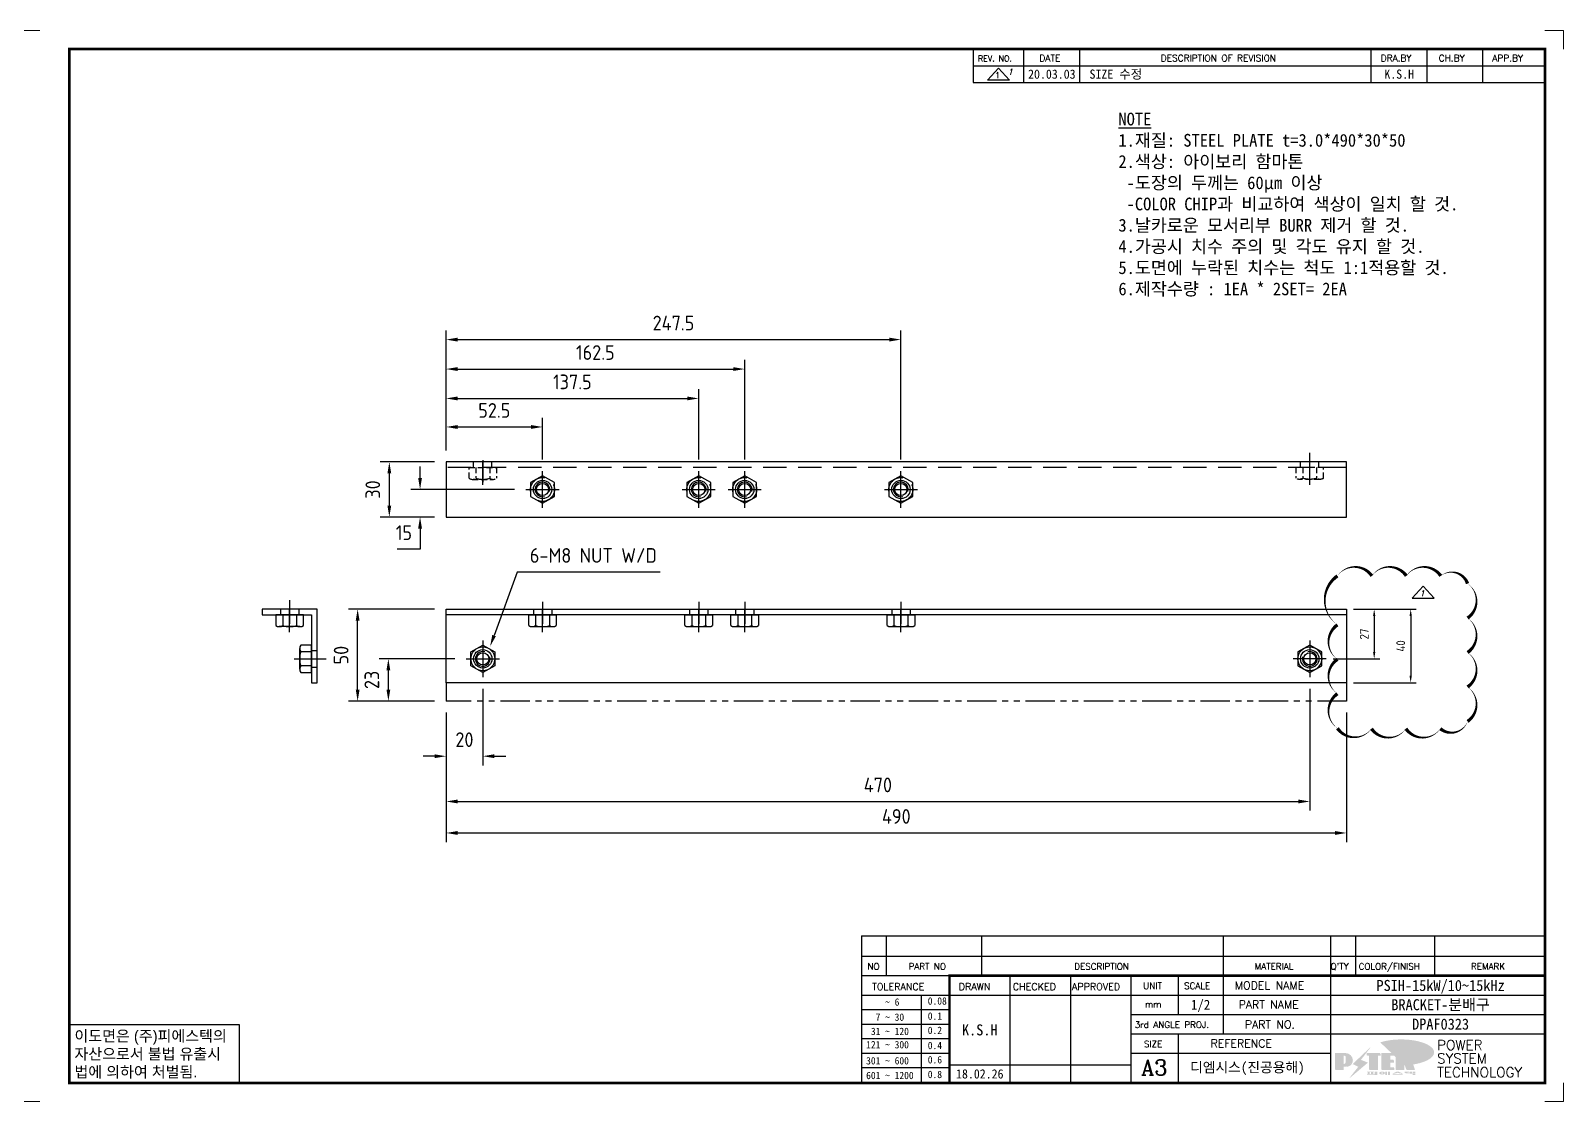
# Model space of a CAD drawing. Header units: millimetres. Extents: x 24815 to 36799, y -9299 to 5469.
# Drawn here: x 31638 to 32472, y -1538 to -956 of the extents above; entities that cross this region are included whole.
import ezdxf
from ezdxf.enums import TextEntityAlignment as Align

# ---------------------------------------------------------------- set-up
doc = ezdxf.new("R2010")
doc.units = ezdxf.units.MM
for name, pattern in [('CENTER', [50.8, 31.75, -6.35, 6.35, -6.35]), ('HIDDEN', [9.525, 6.35, -3.175]), ('HIDDEN2', [4.7625, 3.175, -1.5875]), ('HIDDENX2', [19.05, 12.7, -6.35]), ('PHANTOM2', [31.75, 15.875, -3.175, 3.175, -3.175, 3.175, -3.175])]:
    doc.linetypes.add(name, pattern=pattern)
for name, color, linetype in [('CENTER', 1, 'CENTER'), ('FORMAT-1', 7, 'Continuous'), ('HIDDEN', 2, 'HIDDEN'), ('line', 3, 'Continuous'), ('THIN', 3, 'Continuous')]:
    doc.layers.add(name, color=color, linetype=linetype)
doc.styles.add('h1', font='')
doc.styles.add('HAN', font='')
doc.styles.add('RC', font='ROMANC.SHX')
doc.styles.add('ROMANT', font='romant')
doc.styles.add('RT', font='ROMANT.SHX', dxfattribs={"oblique": 15})
doc.styles.get("Standard").update_dxf_attribs({"font": 'ISOCP.SHX', "bigfont": 'WHGTXT.SHX'})
doc.styles.get('h1').set_extended_font_data('New Gulim')
doc.styles.get('HAN').set_extended_font_data('GulimChe')
doc.dimstyles.new('PS-1.5', dxfattribs={"dimscale": 1.5, "dimtxt": 3.2, "dimasz": 2.5, "dimexe": 2, "dimexo": 2.5, "dimgap": 2, "dimtad": 1, "dimtoh": 1, "dimrnd": 0.05, "dimzin": 12, "dimdsep": 46, "dimtxsty": 'Standard', "dimcen": 0, "dimclrt": 2, "dimazin": 3, "dimtfac": 1, "dimtofl": 0, "dimtmove": 0, "dimatfit": 3, "dimfxl": 0, "dimtolj": 1, "dimtzin": 0, "dimarcsym": 0})
doc.dimstyles.new('PS-2.5', dxfattribs={"dimscale": 2.5, "dimtxt": 3.2, "dimasz": 2.5, "dimexe": 2, "dimexo": 2.5, "dimgap": 2, "dimtad": 1, "dimtoh": 1, "dimrnd": 0.05, "dimzin": 12, "dimdsep": 46, "dimtxsty": 'Standard', "dimcen": 0, "dimclrt": 2, "dimazin": 3, "dimtfac": 1, "dimtofl": 0, "dimtmove": 0, "dimatfit": 3, "dimfxl": 0, "dimtolj": 1, "dimtzin": 0, "dimarcsym": 0})

# ---------------------------------------------------------------- blocks, each defined once
blk = doc.blocks.new('no3')
at = {"color": 180}
for p, q in [((0, 5.5), (0, 0)), ((0, 5.5), (186, 5.5)), ((6.79, 5.5), (6.79, 0)), ((32.74, 0.11), (32.74, 5.5)), ((98.4, 5.5), (98.4, 0)), ((127.61, 5.5), (127.61, 0)), ((134.43, 5.5), (134.43, 0)), ((155.98, 5.5), (155.98, 0))]:
    blk.add_line(p, q, dxfattribs=at)
at = {"color": 2, "style": 'HAN'}
for tag, p in [('PART-NO', (19.76, 2.75)), ('MATERIAL', (111.38, 2.75)), ("Q'TY", (131.02, 2.75)), ('COLOR/FINISH', (145.2, 2.75)), ('REMARK', (170.76, 2.75))]:
    blk.add_attdef(tag, text='', height=2.9, dxfattribs=at).set_placement(p, align=Align.MIDDLE_CENTER)
blk.add_attdef('DESCRIPTION', text='', height=2.9, dxfattribs=at).set_placement((34.51, 2.75), align=Align.MIDDLE_LEFT)
at = {"color": 2, "style": 'RT', "oblique": 15}
blk.add_attdef('NO', text='', height=1.74, dxfattribs=at).set_placement((3.38, 2.51), align=Align.MIDDLE_CENTER)
blk = doc.blocks.new('re3')
at = {"color": 180}
for p, q in [((0, 0), (0, -4.55)), ((6.87, -0.64), (3.86, -3.91)), ((9.88, -3.91), (3.86, -3.91)), ((6.87, -0.64), (9.88, -3.91)), ((13.74, -4.55), (13.74, 0)), ((28.97, -4.55), (28.97, 0)), ((108.25, -4.55), (108.25, 0)), ((123.49, -4.55), (123.49, 0)), ((138.64, -4.55), (138.64, 0)), ((0, -4.55), (155.53, -4.55))]:
    blk.add_line(p, q, dxfattribs=at)
at = {"color": 2, "style": 'RC', "oblique": 15}
blk.add_attdef('REV.NO', text='', height=1.56, dxfattribs=at).set_placement((6.59, -2.56), align=Align.MIDDLE_CENTER)
blk.add_attdef('-1', text='', height=1.56, dxfattribs=at).set_placement((9.37, -1.66), align=Align.MIDDLE_LEFT)
at = {"color": 2, "style": 'HAN'}
for tag, p in [('REV.-DATE', (21.36, -2.28)), ('DRA.BY', (115.87, -2.28)), ('CH.BY', (131.07, -2.28)), ('APP.BY', (147.09, -2.28))]:
    blk.add_attdef(tag, text='', height=2.5, dxfattribs=at).set_placement(p, align=Align.MIDDLE_CENTER)
blk.add_attdef('DESCRIPTION-OF-REVISION', text='', height=2.5, dxfattribs=at).set_placement((31.61, -2.28), align=Align.MIDDLE_LEFT)
blk = doc.blocks.new('t3')
for p, q in [((0, 15.88), (46.25, 15.88)), ((0, 15.88), (0, 0)), ((46.25, 15.88), (46.25, 0)), ((0, 0), (46.25, 0))]:
    blk.add_line(p, q)
at = {"color": 1, "style": 'h1'}
for s, p in [('이도면은 (주)피에스텍의', (1.4, 11.29)), ('자산으로서 불법 유출시', (1.4, 6.41)), ('법에 의하여 처벌됨.', (1.4, 1.52))]:
    blk.add_text(s, height=3, dxfattribs=at).set_placement(p)
blk = doc.blocks.new('new LOGO')
at = {"layer": 'line'}
h = blk.add_hatch(color=1, dxfattribs=at)
h.paths.add_polyline_path([(41.5, 16.4), (54.3, 16.4, 1), (54.3, 82.9), (0, 82.9), (0, -0.1), (41.5, -0.1)])
h.paths.add_polyline_path([(41.5, 27.9), (41.5, 71.9), (43.6, 71.9, -0.414214), (54.6, 60.9), (54.6, 38.9, -0.414214), (43.6, 27.9)], flags=16)
h.paths.add_polyline_path([(214.7, 71.9), (227.5, 71.9), (227.5, 82.9), (159.7, 82.9), (159.7, 71.9), (172.5, 71.9), (172.5, -0.1), (214.7, -0.1)])
h.paths.add_polyline_path([(276, 37.4), (294.8, 37.4), (294.8, 49.1), (276, 49.1), (276, 71.9), (294.8, 71.9), (294.8, 82.9), (234.5, 82.9), (234.5, -0.1), (297, -0.1), (297, 10.9), (276, 10.9)])
h.paths.add_polyline_path([(347.2, 35.2), (359.7, -0.1), (400.5, -0.1), (379.6, 66.8), (399.7, 82.9), (380.6, 82.9), (347.2, 61.6), (347.2, 82.9), (305.5, 82.9), (305.5, -0.1), (347.2, -0.1)])
h = blk.add_hatch(color=250, dxfattribs=at)
h.paths.add_polyline_path([(44.5, 69.4), (46.6, 69.4, -0.129793), (52, 68, 0.221832), (43.6, 71.9), (41.5, 71.9), (41.5, 27.9), (43.6, 27.9, 0.02048), (44.5, 28)], flags=17)
h.paths.add_polyline_path([(44.5, 13.9), (57.3, 13.9, 0.72362), (77.1, 73.9, -0.679777), (54.3, 16.4), (41.5, 16.4), (41.5, -0.1), (3, -0.1), (3, -2.6), (44.5, -2.6)])
h.paths.add_polyline_path([(117.9, 14.2), (71.5, -44.4), (77.1, -39.6), (120.8, 15.6), (92, 28.9), (173.3, 106), (177.5, 111.4), (89.1, 27.6)])
h.paths.add_polyline_path([(162.7, 71.9), (162.7, 69.4), (172.5, 69.4), (172.5, 71.9)], flags=17)
h.paths.add_polyline_path([(217.7, 69.4), (230.5, 69.4), (230.5, 80.4), (227.5, 80.4), (227.5, 71.9), (214.7, 71.9), (214.7, -0.1), (175.5, -0.1), (175.5, -2.6), (217.7, -2.6)])
h.paths.add_polyline_path([(297.8, 46.6), (294.8, 46.6), (294.8, 37.4), (276, 37.4), (276, 10.9), (279, 10.9), (279, 34.9), (297.8, 34.9)])
h.paths.add_polyline_path([(300, 8.4), (297, 8.4), (297, -0.1), (237.5, -0.1), (237.5, -2.6), (300, -2.6)])
h.paths.add_polyline_path([(297.8, 80.4), (294.8, 80.4), (294.8, 71.9), (276, 71.9), (276, 49.1), (279, 49.1), (279, 69.4), (297.8, 69.4)])
h.paths.add_polyline_path([(350.2, 80.4), (347.2, 80.4), (347.2, 61.6), (350.2, 63.5)])
h.paths.add_polyline_path([(350.2, 26.7), (347.2, 35.2), (347.2, -0.1), (308.5, -0.1), (308.5, -2.6), (350.2, -2.6)])
h.paths.add_polyline_path([(402.7, 80.4), (396.5, 80.4), (379.6, 66.8), (400.5, -0.1), (361.8, -0.1), (362.7, -2.6), (403.5, -2.6), (382.6, 64.3)])
blk.add_hatch(color=5, dxfattribs=at).paths.add_polyline_path([(166.3, 35), (131, 49), (180.4, 112.7), (92, 28.9), (120.8, 15.6), (74.4, -43)])
h = blk.add_hatch(color=253, dxfattribs=at)
edge = h.paths.add_edge_path()
edge.add_ellipse((333.9, 86.4), major_axis=(-165.9, 0), ratio=0.39426, start_angle=111.51268, end_angle=334.46902)
edge.add_ellipse((314.1, 81.2), major_axis=(-153.7, 0), ratio=0.40699, start_angle=121.30662, end_angle=327.74369, ccw=False)
edge.add_line((394, 27.8), (394.7, 25.6))
h = blk.add_hatch(color=250, dxfattribs=at)
edge = h.paths.add_edge_path()
edge.add_ellipse((237.8, -17.6), major_axis=(-14.3, 0), ratio=0.526336, start_angle=192.2456, end_angle=269.07481)
edge.add_line((238.1, -10.1), (237.6, -10.1))
edge.add_ellipse((237.8, -17.6), major_axis=(-14.3, 0), ratio=0.526336, start_angle=270.92519, end_angle=449.07481)
edge.add_line((237.6, -25.1), (238.1, -25.1))
edge.add_ellipse((237.8, -17.6), major_axis=(-14.3, 0), ratio=0.526336, start_angle=450.92519, end_angle=527.7544)
edge.add_line((251.7, -19.2), (254.1, -19.2))
edge.add_line((254.1, -19.2), (254.1, -27.1))
edge.add_line((254.1, -27.1), (263.1, -27.1))
edge.add_line((263.1, -27.1), (263.1, -10.1))
edge.add_line((263.1, -10.1), (254.1, -10.1))
edge.add_line((254.1, -10.1), (254.1, -16))
edge.add_line((254.1, -16), (251.7, -16))
h.paths.add_polyline_path([(241, -16.4), (241, -18.7, -1), (234.4, -18.7), (234.4, -16.4, -1)], flags=16)
h.paths.add_polyline_path([(278.2, -10.1), (268.1, -10.1), (268.1, -27.1), (278.2, -27.1)])
h.paths.add_polyline_path([(310.3, -10.1), (310.3, -11.1, -0.157169), (289.3, -17.5), (294, -19.9, 0.128407), (316.3, -15.9, 0.128407), (338.6, -19.9), (343.3, -17.5, -0.157169), (322.2, -11.1), (322.2, -10.1)])
h.paths.add_polyline_path([(342.1, -25.1), (342.1, -22.3), (290.4, -22.3), (290.4, -25.1)])
h.paths.add_polyline_path([(352, -10.1), (352, -16.2, 0.414214), (354, -18.2), (378.7, -18.2), (378.7, -19.6), (390.2, -19.6), (390.2, -10.1), (378.7, -10.1), (378.7, -13.6), (374.7, -13.6), (374.7, -15.1), (378.7, -15.1), (378.7, -16.2), (364.7, -16.2), (364.7, -15.1), (371.2, -15.1), (371.2, -13.6), (364.7, -13.6), (364.7, -12.6), (374.7, -12.6), (374.7, -10.1)])
h.paths.add_polyline_path([(393.8, -10.1), (393.8, -19.6), (405, -19.6), (405, -10.1)])
h.paths.add_polyline_path([(405, -27.1), (405, -20.9), (356.8, -20.9), (356.8, -23), (391.8, -23), (391.8, -27.1)])
h.paths.add_polyline_path([(200.4, -10.1), (200.4, -22.3), (193.2, -22.3), (193.2, -12.6), (196.6, -12.6), (196.6, -10.1), (161, -10.1), (161, -12.6), (164.5, -12.6), (164.5, -22.3), (161, -22.3), (161, -25.1), (200.4, -25.1), (200.4, -27.1), (213.9, -27.1), (213.9, -10.1)])
h.paths.add_polyline_path([(182, -12.6), (175.6, -12.6), (175.6, -22.3), (182, -22.3)], flags=17)
blk = doc.blocks.new('format-3')
at = {"color": 3, "lineweight": 9}
for p, q in [((0, 286.3), (0, 291.3)), ((5, 291.3), (0, 291.3)), ((414.5, 291.3), (419.5, 291.3)), ((419.5, 286.3), (419.5, 291.3)), ((0, 5), (0, 0)), ((419.5, 5), (419.5, 0)), ((5, 0), (0, 0)), ((414.5, 0), (419.5, 0))]:
    blk.add_line(p, q, dxfattribs=at)
at = {"color": 180}
for p, q in [((258.97, 281.75), (258.97, 286.3)), ((272.71, 281.75), (272.71, 286.3)), ((287.94, 281.75), (287.94, 286.3)), ((367.22, 281.75), (367.22, 286.3)), ((382.45, 281.75), (382.45, 286.3)), ((397.61, 281.75), (397.61, 286.3)), ((258.97, 281.75), (414.5, 281.75)), ((228.5, 39.49), (228.5, 5)), ((228.5, 39.49), (414.5, 39.49)), ((235.29, 39.49), (235.29, 34.21)), ((261.24, 34.21), (261.24, 39.49)), ((326.9, 39.49), (326.9, 34.21)), ((356.11, 39.49), (356.11, 34.21)), ((362.93, 39.49), (362.93, 34.21)), ((384.48, 39.49), (384.48, 34.21)), ((228.5, 34.21), (252.48, 34.21)), ((268.96, 5), (268.96, 34.21)), ((285.45, 5), (285.45, 34.21)), ((301.94, 5), (301.94, 34.21)), ((314.72, 34.21), (314.72, 23.65)), ((326.9, 34.21), (326.9, 18.37)), ((356.11, 34.21), (356.11, 5)), ((228.5, 28.93), (252.48, 28.93)), ((244.89, 5.23), (244.89, 28.93)), ((252.48, 28.93), (414.5, 28.93)), ((228.5, 24.98), (252.48, 24.98)), ((228.5, 21.03), (252.48, 21.03)), ((301.94, 23.65), (414.5, 23.65)), ((228.5, 17.08), (252.48, 17.08)), ((301.94, 18.37), (414.5, 18.37)), ((314.72, 18.37), (314.72, 5)), ((228.5, 13.13), (252.48, 13.13)), ((301.94, 13.09), (356.11, 13.09)), ((228.5, 9.18), (252.48, 9.18)), ((252.48, 9.95), (301.94, 9.95))]:
    blk.add_line(p, q, dxfattribs=at)
at = {"const_width": 0.7}
blk.add_lwpolyline([(252.48, 5), (252.48, 34.21), (414.5, 34.21)], dxfattribs=at)
at = {"layer": 'FORMAT-1', "const_width": 0.7}
blk.add_lwpolyline([(13, 5), (13, 286.3), (414.5, 286.3), (414.5, 5)], close=True, dxfattribs=at)
blk.add_blockref('t3', (13, 5))
at = {"xscale": 0.05400000000000027, "yscale": 0.05400000000000027, "zscale": 0.05400000000000027}
blk.add_blockref('new LOGO', (357.35, 8.65), dxfattribs=at)
at = {"color": 2}
for s, height, style, p in [('REV. NO.', 1.56, 'RC', (260.23, 282.95)), ('DATE', 1.788, 'RC', (276.95, 282.94)), ('DESCRIPTION OF REVISION', 1.7875, 'RC', (309.98, 282.94)), ('DRA.BY', 1.788, 'RC', (369.83, 282.94)), ('CH.BY', 1.788, 'RC', (385.59, 282.94)), ('APP.BY', 1.788, 'RC', (400.18, 282.94)), ('NO', 1.742, 'RC', (230.16, 35.83)), ('PART NO', 1.742, 'RC', (241.36, 35.83)), ('DESCRIPTION', 1.7424, 'RC', (286.43, 35.83)), ('MATERIAL', 1.742, 'RC', (335.52, 35.83)), ("Q'TY", 1.742, 'RC', (356.17, 35.83)), ('COLOR/FINISH', 1.7424, 'RC', (363.8, 35.83)), ('REMARK', 1.742, 'RC', (394.37, 35.83)), (' TOLERANCE', 1.9, 'RC', (230.11, 30.22)), ('DRAWN', 1.9, 'RC', (255, 30.22)), ('CHECKED', 1.9, 'RC', (269.71, 30.22)), ('APPROVED', 1.9, 'RC', (285.8, 30.22)), ('UNIT', 1.742, 'RC', (305.19, 30.55)), ('SCALE', 1.742, 'RC', (316.32, 30.55)), ('MODEL NAME', 2.178, 'RC', (330.12, 30.46)), ('    ~ 6', 2, 'HAN', (229.8, 26.03)), ('0.08', 2, 'HAN', (246.57, 26.31)), ('mm', 1.742, 'RC', (305.67, 25.56)), ('PART NAME', 2.178, 'RC', (331.17, 25.24)), ('  7 ~ 30', 2, 'HAN', (229.8, 21.91)), ('0.1', 2, 'HAN', (246.57, 22.2)), ('3rd ANGLE PROJ.', 1.7424, 'RC', (302.87, 19.97)), ('PART NO.', 2.178, 'RC', (332.84, 19.85)), (' 31 ~ 120', 2, 'HAN', (229.8, 18.04)), ('0.2', 2, 'HAN', (246.57, 18.32)), ('REFERENCE', 2.178, 'RC', (323.52, 14.69)), ('121 ~ 300', 2, 'HAN', (229.8, 14.42)), ('0.4', 2, 'HAN', (246.57, 14.2)), ('SIZE', 1.742, 'RC', (305.39, 14.71)), ('301 ~ 600', 2, 'HAN', (229.8, 10.04)), ('0.6', 2, 'HAN', (246.57, 10.32)), ('601 ~ 1200', 2, 'HAN', (229.8, 6.05)), ('0.8', 2, 'HAN', (246.57, 6.33))]:
    blk.add_text(s, height=height, dxfattribs=dict(at, style=style)).set_placement(p)
at = {"style": 'ROMANT'}
for s, p in [('POWER', (385.15, 13.96)), ('SYSTEM', (385.15, 10.31)), ('TECHNOLOGY', (385.15, 6.56))]:
    blk.add_text(s, height=2.7, dxfattribs=at).set_placement(p)
at = {"color": 2, "lineweight": 25, "style": 'RC'}
blk.add_text('A3', height=4.182, dxfattribs=at).set_placement((304.61, 7.14))
at = {"style": 'HAN'}
for tag, height, p in [('MODEL-NAME', 3, (386.1, 31.53)), ('SCALE', 2.7, (320.81, 26.29)), ('PART-NAME', 3, (386.1, 26.29)), ('DRA-BY', 3, (260.72, 19.44)), ('CH-BY', 3, (277.21, 19.44)), ('APP-BY', 3, (293.7, 19.44)), ('PART-NO', 3, (386.1, 21.01)), ('DRA-DATE', 2.5, (260.72, 7.47)), ('CH-DATE', 2.5, (277.21, 7.47)), ('APP-DATE', 2.5, (293.7, 7.47)), ('관련업체', 3, (333.52, 9.26))]:
    blk.add_attdef(tag, text='', height=height, dxfattribs=at).set_placement(p, align=Align.MIDDLE_CENTER)
blk = doc.blocks.new('*D459')
at = {"color": 0, "lineweight": -2}
for p, q in [((31902.86, -1250.19), (31890.26, -1284.72)), ((31980.73, -1250.19), (31902.86, -1250.19))]:
    blk.add_line(p, q, dxfattribs=at)
at = {"color": 0}
blk.add_solid([(31889.29, -1284.36), (31891.24, -1285.07), (31888.12, -1290.59)], dxfattribs=at)
at = {"layer": 'Defpoints', "color": 0}
for p in [(31888.12, -1290.59), (31885.38, -1298.1)]:
    blk.add_point(p, dxfattribs=at)
at = {"color": 2, "insert": (31944.3, -1241.13), "char_height": 8, "attachment_point": 5}
blk.add_mtext('\\A1;6-M8 NUT W/D', dxfattribs=at)
blk = doc.blocks.new('TTYU')
at = {"color": 2, "linetype": 'HIDDENX2'}
blk.add_lwpolyline([(-49709.55, 19626.02), (-49702.04, 19626.02), (-49698.29, 19632.52), (-49702.04, 19639.02), (-49709.55, 19639.02), (-49713.3, 19632.52), (-49709.55, 19626.02)], dxfattribs=at)
blk.add_circle((-49705.79, 19632.52), 6.5, dxfattribs=at)
blk.add_circle((-49705.79, 19632.52), 3.32)
at = {"layer": 'CENTER'}
for p, q in [((-49705.79, 19641.52), (-49705.79, 19623.52)), ((-49715.8, 19632.52), (-49695.79, 19632.52))]:
    blk.add_line(p, q, dxfattribs=at)
at = {"layer": 'THIN'}
blk.add_arc((-49705.79, 19632.52), 4, 255, 195, dxfattribs=at)
blk = doc.blocks.new('esrfa')
at = {"color": 2, "linetype": 'HIDDEN2'}
for p, q in [((-4055.21, -14067.61), (-4040.2, -14067.61)), ((-4055.21, -14073.53), (-4055.21, -14067.61)), ((-4051.46, -14067.61), (-4051.46, -14073.53)), ((-4043.95, -14067.61), (-4043.95, -14073.53)), ((-4040.2, -14067.61), (-4040.2, -14073.53)), ((-4053.33, -14074.11), (-4042.08, -14074.11))]:
    blk.add_line(p, q, dxfattribs=at)
for centre, radius, start, end in [((-4053.33, -14070.79), 3.32, 235.61575, 304.38425), ((-4047.71, -14061.69), 12.42, 252.41205, 287.58795), ((-4042.08, -14070.79), 3.32, 235.61575, 304.38425)]:
    blk.add_arc(centre, radius, start, end, dxfattribs=at)
at = {"layer": 'CENTER'}
blk.add_line((-4047.71, -14077.11), (-4047.71, -14064.61), dxfattribs=at)
blk = doc.blocks.new('*D423')
at = {"color": 0, "lineweight": -2}
for p, q in [((31884.14, -1313.63), (31884.14, -1355.37)), ((31864.14, -1326.62), (31864.14, -1355.37)), ((31857.89, -1350.37), (31851.64, -1350.37)), ((31890.39, -1350.37), (31896.64, -1350.37))]:
    blk.add_line(p, q, dxfattribs=at)
at = {"color": 0}
for points in [[(31857.89, -1349.33), (31857.89, -1351.41), (31864.14, -1350.37)], [(31890.39, -1349.33), (31890.39, -1351.41), (31884.14, -1350.37)]]:
    blk.add_solid(points, dxfattribs=at)
at = {"layer": 'Defpoints', "color": 0}
for p in [(31884.14, -1307.38), (31864.14, -1320.37), (31884.14, -1350.37)]:
    blk.add_point(p, dxfattribs=at)
at = {"color": 2, "insert": (31874.14, -1341.37), "char_height": 8, "attachment_point": 5}
blk.add_mtext('\\A1;20', dxfattribs=at)
blk = doc.blocks.new('*D424')
at = {"color": 0, "lineweight": -2}
for p, q in [((32334.14, -1313.63), (32334.14, -1380)), ((31864.14, -1326.62), (31864.14, -1380)), ((31870.39, -1375), (32327.89, -1375))]:
    blk.add_line(p, q, dxfattribs=at)
at = {"color": 0}
for points in [[(31870.39, -1373.96), (31870.39, -1376.04), (31864.14, -1375)], [(32327.89, -1373.96), (32327.89, -1376.04), (32334.14, -1375)]]:
    blk.add_solid(points, dxfattribs=at)
at = {"layer": 'Defpoints', "color": 0}
for p in [(32334.14, -1307.38), (31864.14, -1320.37), (32334.14, -1375)]:
    blk.add_point(p, dxfattribs=at)
at = {"color": 2, "insert": (32099.14, -1366), "char_height": 8, "attachment_point": 5}
blk.add_mtext('\\A1;470', dxfattribs=at)
blk = doc.blocks.new('*D425')
at = {"color": 0, "lineweight": -2}
for p, q in [((31864.14, -1326.62), (31864.14, -1397.14)), ((32354.14, -1326.62), (32354.14, -1397.14)), ((31870.39, -1392.14), (32347.89, -1392.14))]:
    blk.add_line(p, q, dxfattribs=at)
at = {"color": 0}
for points in [[(31870.39, -1391.09), (31870.39, -1393.18), (31864.14, -1392.14)], [(32347.89, -1391.09), (32347.89, -1393.18), (32354.14, -1392.14)]]:
    blk.add_solid(points, dxfattribs=at)
at = {"layer": 'Defpoints', "color": 0}
for p in [(31864.14, -1320.37), (32354.14, -1320.37), (32354.14, -1392.14)]:
    blk.add_point(p, dxfattribs=at)
at = {"color": 2, "insert": (32109.14, -1383.14), "char_height": 8, "attachment_point": 5}
blk.add_mtext('\\A1;490', dxfattribs=at)
blk = doc.blocks.new('*D426')
at = {"color": 0, "lineweight": -2}
for p, q in [((31868.89, -1297.37), (31827.75, -1297.37)), ((31832.75, -1314.12), (31832.75, -1303.62)), ((31857.89, -1320.37), (31827.75, -1320.37))]:
    blk.add_line(p, q, dxfattribs=at)
at = {"color": 0}
for points in [[(31831.71, -1303.62), (31833.79, -1303.62), (31832.75, -1297.37)], [(31831.71, -1314.12), (31833.79, -1314.12), (31832.75, -1320.37)]]:
    blk.add_solid(points, dxfattribs=at)
at = {"layer": 'Defpoints', "color": 0}
for p in [(31832.75, -1297.37), (31875.14, -1297.37), (31864.14, -1320.37)]:
    blk.add_point(p, dxfattribs=at)
at = {"color": 2, "insert": (31823.75, -1308.87), "char_height": 8, "attachment_point": 5, "rotation": 90}
blk.add_mtext('\\A1;23', dxfattribs=at)
blk = doc.blocks.new('*D427')
at = {"color": 0, "lineweight": -2}
for p, q in [((31857.89, -1270.37), (31811.03, -1270.37)), ((31816.03, -1314.12), (31816.03, -1276.62)), ((31857.89, -1320.37), (31811.03, -1320.37))]:
    blk.add_line(p, q, dxfattribs=at)
at = {"color": 0}
for points in [[(31814.99, -1276.62), (31817.07, -1276.62), (31816.03, -1270.37)], [(31814.99, -1314.12), (31817.07, -1314.12), (31816.03, -1320.37)]]:
    blk.add_solid(points, dxfattribs=at)
at = {"layer": 'Defpoints', "color": 0}
for p in [(31816.03, -1270.37), (31864.14, -1270.37), (31864.14, -1320.37)]:
    blk.add_point(p, dxfattribs=at)
at = {"color": 2, "insert": (31807.03, -1295.37), "char_height": 8, "attachment_point": 5, "rotation": 90}
blk.add_mtext('\\A1;50', dxfattribs=at)
blk = doc.blocks.new('*D476')
at = {"color": 0, "lineweight": -2}
for p, q in [((31849.99, -1198.99), (31849.99, -1192.74)), ((31901.39, -1205.24), (31844.99, -1205.24)), ((31857.89, -1220.24), (31844.99, -1220.24)), ((31849.99, -1226.49), (31849.99, -1237.74)), ((31849.99, -1237.74), (31837.46, -1237.74))]:
    blk.add_line(p, q, dxfattribs=at)
at = {"color": 0}
for points in [[(31848.95, -1198.99), (31851.03, -1198.99), (31849.99, -1205.24)], [(31848.95, -1226.49), (31851.03, -1226.49), (31849.99, -1220.24)]]:
    blk.add_solid(points, dxfattribs=at)
at = {"layer": 'Defpoints', "color": 0}
for p in [(31849.99, -1205.24), (31907.64, -1205.24), (31864.14, -1220.24)]:
    blk.add_point(p, dxfattribs=at)
at = {"color": 2, "insert": (31841.23, -1228.74), "char_height": 8, "attachment_point": 5}
blk.add_mtext('\\A1;15', dxfattribs=at)
blk = doc.blocks.new('*D471')
at = {"color": 0, "lineweight": -2}
for p, q in [((31857.89, -1190.24), (31828.27, -1190.24)), ((31833.27, -1196.49), (31833.27, -1213.99)), ((31857.89, -1220.24), (31828.27, -1220.24))]:
    blk.add_line(p, q, dxfattribs=at)
at = {"color": 0}
for points in [[(31832.23, -1196.49), (31834.31, -1196.49), (31833.27, -1190.24)], [(31832.23, -1213.99), (31834.31, -1213.99), (31833.27, -1220.24)]]:
    blk.add_solid(points, dxfattribs=at)
at = {"layer": 'Defpoints', "color": 0}
for p in [(31864.14, -1190.24), (31833.27, -1220.24), (31864.14, -1220.24)]:
    blk.add_point(p, dxfattribs=at)
at = {"color": 2, "insert": (31824.27, -1205.24), "char_height": 8, "attachment_point": 5, "rotation": 90}
blk.add_mtext('\\A1;30', dxfattribs=at)
blk = doc.blocks.new('*D472')
at = {"color": 0, "lineweight": -2}
for p, q in [((31864.14, -1183.99), (31864.14, -1166.22)), ((31916.64, -1188.99), (31916.64, -1166.22)), ((31870.39, -1171.22), (31910.39, -1171.22))]:
    blk.add_line(p, q, dxfattribs=at)
at = {"color": 0}
for points in [[(31870.39, -1170.18), (31870.39, -1172.27), (31864.14, -1171.22)], [(31910.39, -1170.18), (31910.39, -1172.27), (31916.64, -1171.22)]]:
    blk.add_solid(points, dxfattribs=at)
at = {"layer": 'Defpoints', "color": 0}
for p in [(31916.64, -1171.22), (31864.14, -1190.24), (31916.64, -1195.24)]:
    blk.add_point(p, dxfattribs=at)
at = {"color": 2, "insert": (31890.39, -1162.22), "char_height": 8, "attachment_point": 5}
blk.add_mtext('\\A1;52.5', dxfattribs=at)
blk = doc.blocks.new('*D473')
at = {"color": 0, "lineweight": -2}
for p, q in [((31864.14, -1183.99), (31864.14, -1150.69)), ((32001.64, -1188.99), (32001.64, -1150.69)), ((31870.39, -1155.69), (31995.39, -1155.69))]:
    blk.add_line(p, q, dxfattribs=at)
at = {"color": 0}
for points in [[(31870.39, -1154.65), (31870.39, -1156.74), (31864.14, -1155.69)], [(31995.39, -1154.65), (31995.39, -1156.74), (32001.64, -1155.69)]]:
    blk.add_solid(points, dxfattribs=at)
at = {"layer": 'Defpoints', "color": 0}
for p in [(32001.64, -1155.69), (31864.14, -1190.24), (32001.64, -1195.24)]:
    blk.add_point(p, dxfattribs=at)
at = {"color": 2, "insert": (31932.89, -1146.69), "char_height": 8, "attachment_point": 5}
blk.add_mtext('\\A1;137.5', dxfattribs=at)
blk = doc.blocks.new('*D474')
at = {"color": 0, "lineweight": -2}
for p, q in [((31864.14, -1183.99), (31864.14, -1134.71)), ((31870.39, -1139.71), (32020.39, -1139.71)), ((32026.64, -1188.99), (32026.64, -1134.71))]:
    blk.add_line(p, q, dxfattribs=at)
at = {"color": 0}
for points in [[(31870.39, -1138.67), (31870.39, -1140.75), (31864.14, -1139.71)], [(32020.39, -1138.67), (32020.39, -1140.75), (32026.64, -1139.71)]]:
    blk.add_solid(points, dxfattribs=at)
at = {"layer": 'Defpoints', "color": 0}
for p in [(32026.64, -1139.71), (31864.14, -1190.24), (32026.64, -1195.24)]:
    blk.add_point(p, dxfattribs=at)
at = {"color": 2, "insert": (31945.39, -1130.71), "char_height": 8, "attachment_point": 5}
blk.add_mtext('\\A1;162.5', dxfattribs=at)
blk = doc.blocks.new('*D475')
at = {"color": 0, "lineweight": -2}
for p, q in [((31864.14, -1183.99), (31864.14, -1118.67)), ((31870.39, -1123.67), (32105.39, -1123.67)), ((32111.64, -1188.99), (32111.64, -1118.67))]:
    blk.add_line(p, q, dxfattribs=at)
at = {"color": 0}
for points in [[(31870.39, -1122.63), (31870.39, -1124.72), (31864.14, -1123.67)], [(32105.39, -1122.63), (32105.39, -1124.72), (32111.64, -1123.67)]]:
    blk.add_solid(points, dxfattribs=at)
at = {"layer": 'Defpoints', "color": 0}
for p in [(32111.64, -1123.67), (31864.14, -1190.24), (32111.64, -1195.24)]:
    blk.add_point(p, dxfattribs=at)
at = {"color": 2, "insert": (31987.89, -1114.67), "char_height": 8, "attachment_point": 5}
blk.add_mtext('\\A1;247.5', dxfattribs=at)
blk = doc.blocks.new('*D740')
at = {"color": 0, "linetype": 'ByBlock', "lineweight": -2}
for p, q in [((32357.89, -1270.37), (32372.2, -1270.37)), ((32369.2, -1274.12), (32369.2, -1293.62)), ((32346.89, -1297.37), (32372.2, -1297.37))]:
    blk.add_line(p, q, dxfattribs=at)
at = {"color": 0}
for points in [[(32368.58, -1274.12), (32369.83, -1274.12), (32369.2, -1270.37)], [(32368.58, -1293.62), (32369.83, -1293.62), (32369.2, -1297.37)]]:
    blk.add_solid(points, dxfattribs=at)
at = {"layer": 'Defpoints', "color": 0}
for p in [(32354.14, -1270.37), (32343.14, -1297.37), (32369.2, -1297.37)]:
    blk.add_point(p, dxfattribs=at)
at = {"color": 2, "insert": (32363.8, -1283.87), "char_height": 4.8, "attachment_point": 5, "rotation": 90}
blk.add_mtext('\\A1;27', dxfattribs=at)
blk = doc.blocks.new('*D741')
at = {"color": 0, "linetype": 'ByBlock', "lineweight": -2}
for p, q in [((32357.89, -1270.37), (32392.06, -1270.37)), ((32389.06, -1274.12), (32389.06, -1306.62)), ((32357.89, -1310.37), (32392.06, -1310.37))]:
    blk.add_line(p, q, dxfattribs=at)
at = {"color": 0}
for points in [[(32388.43, -1274.12), (32389.68, -1274.12), (32389.06, -1270.37)], [(32388.43, -1306.62), (32389.68, -1306.62), (32389.06, -1310.37)]]:
    blk.add_solid(points, dxfattribs=at)
at = {"layer": 'Defpoints', "color": 0}
for p in [(32354.14, -1270.37), (32354.14, -1310.37), (32389.06, -1310.37)]:
    blk.add_point(p, dxfattribs=at)
at = {"color": 2, "insert": (32383.66, -1290.37), "char_height": 4.8, "attachment_point": 5, "rotation": 90}
blk.add_mtext('\\A1;40', dxfattribs=at)

msp = doc.modelspace()

# ---------------------------------------------------------------- linework, layer by layer
at = {"color": 180}
for p, q in [((32395.865, -1257.861), (32389.851, -1264.413)), ((32401.879, -1264.413), (32395.865, -1257.861)), ((32389.851, -1264.413), (32401.879, -1264.413))]:
    msp.add_line(p, q, dxfattribs=at)
for p, q in [((31786.492, -1273.374), (31771.481, -1273.374)), ((31771.481, -1273.374), (31771.481, -1279.294)), ((31775.234, -1273.374), (31775.234, -1279.294)), ((31782.74, -1273.374), (31782.74, -1279.294)), ((31786.492, -1279.294), (31786.492, -1273.374)), ((31909.133, -1273.374), (31924.144, -1273.374)), ((31909.133, -1279.294), (31909.133, -1273.374)), ((31912.886, -1273.374), (31912.886, -1279.294)), ((31920.391, -1273.374), (31920.391, -1279.294)), ((31924.144, -1273.374), (31924.144, -1279.294)), ((31994.133, -1273.374), (32009.144, -1273.374)), ((31994.133, -1279.294), (31994.133, -1273.374)), ((31997.886, -1273.374), (31997.886, -1279.294)), ((32005.391, -1273.374), (32005.391, -1279.294)), ((32009.144, -1273.374), (32009.144, -1279.294)), ((32019.133, -1273.374), (32034.144, -1273.374)), ((32019.133, -1279.294), (32019.133, -1273.374)), ((32022.886, -1273.374), (32022.886, -1279.294)), ((32030.391, -1273.374), (32030.391, -1279.294)), ((32034.144, -1273.374), (32034.144, -1279.294)), ((32104.133, -1273.374), (32119.144, -1273.374)), ((32104.133, -1279.294), (32104.133, -1273.374)), ((32107.886, -1273.374), (32107.886, -1279.294)), ((32115.391, -1273.374), (32115.391, -1279.294)), ((32119.144, -1273.374), (32119.144, -1279.294)), ((31784.616, -1279.874), (31773.358, -1279.874)), ((31911.009, -1279.874), (31922.267, -1279.874)), ((31996.009, -1279.874), (32007.267, -1279.874)), ((32021.009, -1279.874), (32032.267, -1279.874)), ((32106.009, -1279.874), (32117.267, -1279.874)), ((31784.487, -1303.003), (31784.487, -1291.745)), ((31790.987, -1289.869), (31785.067, -1289.869)), ((31790.987, -1304.88), (31790.987, -1289.869)), ((31790.987, -1293.621), (31785.067, -1293.621)), ((31790.987, -1301.127), (31785.067, -1301.127)), ((31785.067, -1304.88), (31790.987, -1304.88))]:
    msp.add_line(p, q)
at = {"color": 4}
for p, q in [((31864.138, -1310.374), (31864.138, -1270.374)), ((31864.138, -1270.374), (32354.138, -1270.374)), ((32354.138, -1273.374), (31864.138, -1273.374)), ((32354.138, -1270.374), (32354.138, -1310.374)), ((32354.138, -1310.374), (31864.138, -1310.374))]:
    msp.add_line(p, q, dxfattribs=at)
at = {"color": 6, "linetype": 'PHANTOM2'}
for p, q in [((31864.138, -1310.374), (31864.138, -1320.374)), ((32354.138, -1310.374), (32354.138, -1320.374)), ((32354.138, -1320.374), (31864.138, -1320.374))]:
    msp.add_line(p, q, dxfattribs=at)
at = {"color": 4}
for points in [[(32354.138, -1220.242), (32354.138, -1190.242), (31864.138, -1190.242), (31864.138, -1220.242)], [(31790.987, -1310.374), (31793.987, -1310.374), (31793.987, -1270.374), (31763.987, -1270.374), (31763.987, -1273.374), (31790.987, -1273.374)]]:
    msp.add_lwpolyline(points, close=True, dxfattribs=at)
at = {"color": 6}
msp.add_lwpolyline([(32349.203, -1252.254, 0, 1.875, -0.5205671), (32367.953, -1252.254, 0, 1.875, -0.5205671), (32386.703, -1252.254, 0, 1.875, -0.5205671), (32405.453, -1252.254, 0, 1.875, -0.5205671), (32420.013, -1256.444, 0, 1.875, -0.5205671), (32420.013, -1275.194, 0, 1.875, -0.5205671), (32420.013, -1293.944, 0, 1.875, -0.5205671), (32420.013, -1312.694, 0, 1.875, -0.5205671), (32420.013, -1331.444, 0, 1.875, -0.5205671), (32405.205, -1335.386, 0, 1.875, -0.5205671), (32386.455, -1335.386, 0, 1.875, -0.5205671), (32367.705, -1335.386, 0, 1.875, -0.5205671), (32349.203, -1335.138, 0, 1.875, -0.5205671), (32349.203, -1316.388, 0, 1.875, -0.5205671), (32349.203, -1297.638, 0, 1.875, -0.5205671), (32349.203, -1278.888, 0, 1.875, -0.5205671)], format="xyseb", close=True, dxfattribs=at)
for points in [[(31890.638, -1293.621), (31890.638, -1301.127), (31884.138, -1304.88), (31877.638, -1301.127), (31877.638, -1293.621), (31884.138, -1289.869), (31890.638, -1293.621)], [(32327.638, -1293.621), (32327.638, -1301.127), (32334.138, -1304.88), (32340.638, -1301.127), (32340.638, -1293.621), (32334.138, -1289.869), (32327.638, -1293.621)]]:
    msp.add_lwpolyline(points)
at = {"color": 4}
for centre in [(31916.638, -1205.242), (32001.638, -1205.242), (32026.638, -1205.242), (32111.638, -1205.242), (31884.138, -1297.374), (32334.138, -1297.374)]:
    msp.add_circle(centre, 5, dxfattribs=at)
for centre, radius in [((31884.138, -1297.374), 6.5), ((32334.138, -1297.374), 6.5), ((31884.138, -1297.374), 3.323), ((32334.138, -1297.374), 3.323)]:
    msp.add_circle(centre, radius)
for centre, radius, start, end in [((31773.358, -1276.552), 3.323, 235.615753, 304.384247), ((31778.987, -1267.455), 12.419, 252.412046, 287.587954), ((31784.616, -1276.552), 3.323, 235.615753, 304.384247), ((31911.009, -1276.552), 3.323, 235.615753, 304.384247), ((31916.638, -1267.455), 12.419, 252.412046, 287.587954), ((31922.267, -1276.552), 3.323, 235.615753, 304.384247), ((31996.009, -1276.552), 3.323, 235.615753, 304.384247), ((32001.638, -1267.455), 12.419, 252.412046, 287.587954), ((32007.267, -1276.552), 3.323, 235.615753, 304.384247), ((32021.009, -1276.552), 3.323, 235.615753, 304.384247), ((32026.638, -1267.455), 12.419, 252.412046, 287.587954), ((32032.267, -1276.552), 3.323, 235.615753, 304.384247), ((32106.009, -1276.552), 3.323, 235.615753, 304.384247), ((32111.638, -1267.455), 12.419, 252.412046, 287.587954), ((32117.267, -1276.552), 3.323, 235.615753, 304.384247), ((31787.809, -1291.745), 3.323, 145.615753, 214.384247), ((31796.906, -1297.374), 12.419, 162.412046, 197.587954), ((31787.809, -1303.003), 3.323, 145.615753, 214.384247)]:
    msp.add_arc(centre, radius, start, end)
at = {"layer": 'CENTER', "ltscale": 3}
for p, q in [((31884.138, -1189.242), (31884.138, -1201.242)), ((32334.138, -1197.242), (32334.138, -1185.242)), ((31778.987, -1265.374), (31778.987, -1278.374)), ((31916.638, -1266.374), (31916.638, -1278.374)), ((32001.638, -1266.374), (32001.638, -1278.374)), ((32026.638, -1266.374), (32026.638, -1278.374)), ((32111.638, -1266.374), (32111.638, -1278.374)), ((31785.987, -1297.374), (31798.987, -1297.374))]:
    msp.add_line(p, q, dxfattribs=at)
at = {"layer": 'CENTER'}
for p, q in [((31778.987, -1282.874), (31778.987, -1270.374)), ((31916.638, -1282.874), (31916.638, -1270.374)), ((32001.638, -1282.874), (32001.638, -1270.374)), ((32026.638, -1282.874), (32026.638, -1270.374)), ((32111.638, -1282.874), (32111.638, -1270.374)), ((31884.138, -1287.369), (31884.138, -1307.38)), ((32334.138, -1287.369), (32334.138, -1307.38)), ((31781.487, -1297.374), (31793.987, -1297.374)), ((31875.138, -1297.374), (31893.138, -1297.374)), ((32343.138, -1297.374), (32325.138, -1297.374))]:
    msp.add_line(p, q, dxfattribs=at)
at = {"layer": 'HIDDEN', "color": 2, "linetype": 'HIDDENX2'}
for p, q in [((31879.138, -1193.242), (31879.138, -1190.242)), ((31889.138, -1193.242), (31889.138, -1190.242)), ((32329.138, -1193.242), (32329.138, -1190.242)), ((32339.138, -1193.242), (32339.138, -1190.242)), ((32354.138, -1193.242), (31864.138, -1193.242)), ((31773.987, -1270.374), (31773.987, -1273.374)), ((31783.987, -1270.374), (31783.987, -1273.374)), ((31911.638, -1270.374), (31911.638, -1273.374)), ((31921.638, -1270.374), (31921.638, -1273.374)), ((31996.638, -1270.374), (31996.638, -1273.374)), ((32006.638, -1270.374), (32006.638, -1273.374)), ((32021.638, -1270.374), (32021.638, -1273.374)), ((32031.638, -1270.374), (32031.638, -1273.374)), ((32106.638, -1270.374), (32106.638, -1273.374)), ((32116.638, -1270.374), (32116.638, -1273.374)), ((31790.987, -1292.874), (31793.987, -1292.874)), ((31790.987, -1301.874), (31793.987, -1301.874))]:
    msp.add_line(p, q, dxfattribs=at)
at = {"layer": 'THIN'}
for centre, start, end in [((31884.138, -1297.374), 75, 15), ((32334.138, -1297.374), 165, 105)]:
    msp.add_arc(centre, 4, start, end, dxfattribs=at)

# ---------------------------------------------------------------- block references
ref = msp.add_blockref('format-3', (31633.135, -1538.168), dxfattribs=dict(xscale=2, yscale=2, zscale=2))
ref.add_attrib('DRA-DATE', '18.02.26', dxfattribs={"height": 5, "style": 'HAN'}).set_placement((32154.575, -1523.218), align=Align.MIDDLE_CENTER)
ref.add_attrib('DRA-BY', 'K.S.H', dxfattribs={"height": 6, "style": 'HAN'}).set_placement((32154.575, -1499.284), align=Align.MIDDLE_CENTER)
ref.add_attrib('MODEL-NAME', 'PSIH-15kW/10~15kHz', dxfattribs={"lineweight": 35, "height": 6, "style": 'HAN'}).set_placement((32405.326, -1475.118), align=Align.MIDDLE_CENTER)
ref.add_attrib('PART-NAME', 'BRACKET-분배구', dxfattribs={"lineweight": 35, "height": 6, "style": 'HAN'}).set_placement((32405.326, -1485.58), align=Align.MIDDLE_CENTER)
ref.add_attrib('PART-NO', 'DPAF0323', dxfattribs={"lineweight": 35, "height": 6, "style": 'HAN'}).set_placement((32405.326, -1496.14), align=Align.MIDDLE_CENTER)
ref.add_attrib('SCALE', '1/2', dxfattribs={"height": 5.4, "style": 'HAN'}).set_placement((32274.751, -1485.58), align=Align.MIDDLE_CENTER)
ref.add_attrib('관련업체', '디엠시스(진공용해)', dxfattribs={"height": 5.5, "style": 'HAN'}).set_placement((32300.181, -1519.643), align=Align.MIDDLE_CENTER)
ref = msp.add_blockref('re3', (32151.066, -974.668), dxfattribs=dict(xscale=2, yscale=2, zscale=2))
ref.add_attrib('DRA.BY', 'K.S.H', dxfattribs={"color": 2, "height": 5, "style": 'HAN'}).set_placement((32382.807, -979.218), align=Align.MIDDLE_CENTER)
ref.add_attrib('DESCRIPTION-OF-REVISION', 'SIZE 수정', dxfattribs={"color": 2, "height": 5, "style": 'HAN'}).set_placement((32214.291, -979.218), align=Align.MIDDLE_LEFT)
ref.add_attrib('REV.-DATE', '20.03.03', dxfattribs={"color": 2, "height": 5, "style": 'HAN'}).set_placement((32193.783, -979.218), align=Align.MIDDLE_CENTER)
ref.add_attrib('-1', '1', dxfattribs={"color": 2, "height": 3.12, "style": 'RC', "oblique": 15}).set_placement((32169.804, -977.988), align=Align.MIDDLE_LEFT)
ref.add_attrib('REV.NO', '1', dxfattribs={"color": 2, "height": 3.12, "style": 'RC'}).set_placement((32164.243, -979.783), align=Align.MIDDLE_CENTER)
msp.add_blockref('esrfa', (35931.843, 12874.372))
at = {"xscale": -1}
msp.add_blockref('esrfa', (28286.433, 12874.372), dxfattribs=at)
at = {"extrusion": (0, 0, -1), "xscale": -1, "zscale": -1, "rotation": 270}
for p in [(-51549.161, 48500.552), (-51634.161, 48500.552), (-51659.161, 48500.552), (-51744.161, 48500.552)]:
    msp.add_blockref('TTYU', p, dxfattribs=at)
at = {"xscale": 2, "yscale": 2, "zscale": 2}
msp.add_blockref('no3', (32090.135, -1459.18), dxfattribs=at)

# ---------------------------------------------------------------- texts
at = {"color": 2, "insert": (32230.014, -1000.21), "char_height": 6.93, "attachment_point": 1, "style": 'HAN'}
msp.add_mtext_dynamic_manual_height_columns('{\\LNOTE\\P}1.재질: STEEL PLATE t=3.0*490*30*50\\P2.색상: 아이보리 함마톤\\P -도장의 두께는 60µm 이상\\P -COLOR CHIP과 비교하여 색상이 일치 할 것.\\P3.날카로운 모서리부 BURR 제거 할 것.\\P4.가공시 치수 주의 및 각도 유지 할 것.\\P5.도면에 누락된 치수는 척도 1:1적용할 것.\\P{\\C1;6.제작수량 : 1EA * 2SET= 2EA}', width=557.97864, gutter_width=769.295, heights=[0], dxfattribs=at)
at = {"color": 2, "style": 'RC', "oblique": 15}
msp.add_attdef('1', text='1', height=3.12, dxfattribs=at).set_placement((32395.3, -1261.701), align=Align.MIDDLE_CENTER)

# ---------------------------------------------------------------- dimensions: what is measured, and where the dimension line sits
for base, p1, p2, picture, middle in [((32111.638, -1123.674), (31864.138, -1190.242), (32111.638, -1195.237), '*D475', (31987.888, -1114.673)), ((32026.638, -1139.708), (31864.138, -1190.242), (32026.638, -1195.237), '*D474', (31945.388, -1130.707)), ((32001.638, -1155.694), (31864.138, -1190.242), (32001.638, -1195.237), '*D473', (31932.888, -1146.694)), ((31916.638, -1171.224), (31864.138, -1190.242), (31916.638, -1195.237), '*D472', (31890.388, -1162.223)), ((31884.138, -1350.371), (31864.138, -1320.374), (31884.138, -1307.38), '*D423', (31874.138, -1341.371)), ((32334.138, -1375.001), (31864.138, -1320.374), (32334.138, -1307.38), '*D424', (32099.138, -1366.001)), ((32354.138, -1392.135), (31864.138, -1320.374), (32354.138, -1320.374), '*D425', (32109.138, -1383.135))]:
    dim = msp.add_linear_dim(base=base, p1=p1, p2=p2, dimstyle='PS-2.5')
    dim.commit()
    dim.dimension.update_dxf_attribs({"geometry": picture, "text_midpoint": middle})
for base, p1, p2, picture, middle in [((31833.27, -1220.242), (31864.138, -1190.242), (31864.138, -1220.242), '*D471', (31824.27, -1205.242)), ((31816.03, -1270.374), (31864.138, -1320.374), (31864.138, -1270.374), '*D427', (31807.03, -1295.374)), ((31832.752, -1297.374), (31864.138, -1320.374), (31875.138, -1297.374), '*D426', (31823.751, -1308.874))]:
    dim = msp.add_linear_dim(base=base, p1=p1, p2=p2, angle=90, dimstyle='PS-2.5')
    dim.commit()
    dim.dimension.update_dxf_attribs({"geometry": picture, "text_midpoint": middle})
dim = msp.add_linear_dim(base=(31849.991, -1205.242), p1=(31864.138, -1220.242), p2=(31907.638, -1205.242), angle=90, dimstyle='PS-2.5')
dim.commit()
dim.dimension.update_dxf_attribs({"geometry": '*D476', "text_midpoint": (31841.225, -1237.741), "dimtype": 160})
dim = msp.add_diameter_dim_2p(p1=(31885.38, -1298.103), p2=(31888.122, -1290.588), text='6-M8 NUT W/D', dimstyle='PS-2.5')
dim.commit()
dim.dimension.update_dxf_attribs({"geometry": '*D459', "text_midpoint": (31944.298, -1250.189), "dimtype": 163})
for base, p2, picture, middle in [((32369.204, -1297.374), (32343.138, -1297.374), '*D740', (32363.803, -1283.874)), ((32389.057, -1310.374), (32354.138, -1310.374), '*D741', (32383.657, -1290.374))]:
    dim = msp.add_linear_dim(base=base, p1=(32354.138, -1270.374), p2=p2, angle=90, dimstyle='PS-1.5', override={"dimarcsym": 1})
    dim.commit()
    dim.dimension.update_dxf_attribs({"geometry": picture, "text_midpoint": middle})

doc.saveas('drawing.dxf')
